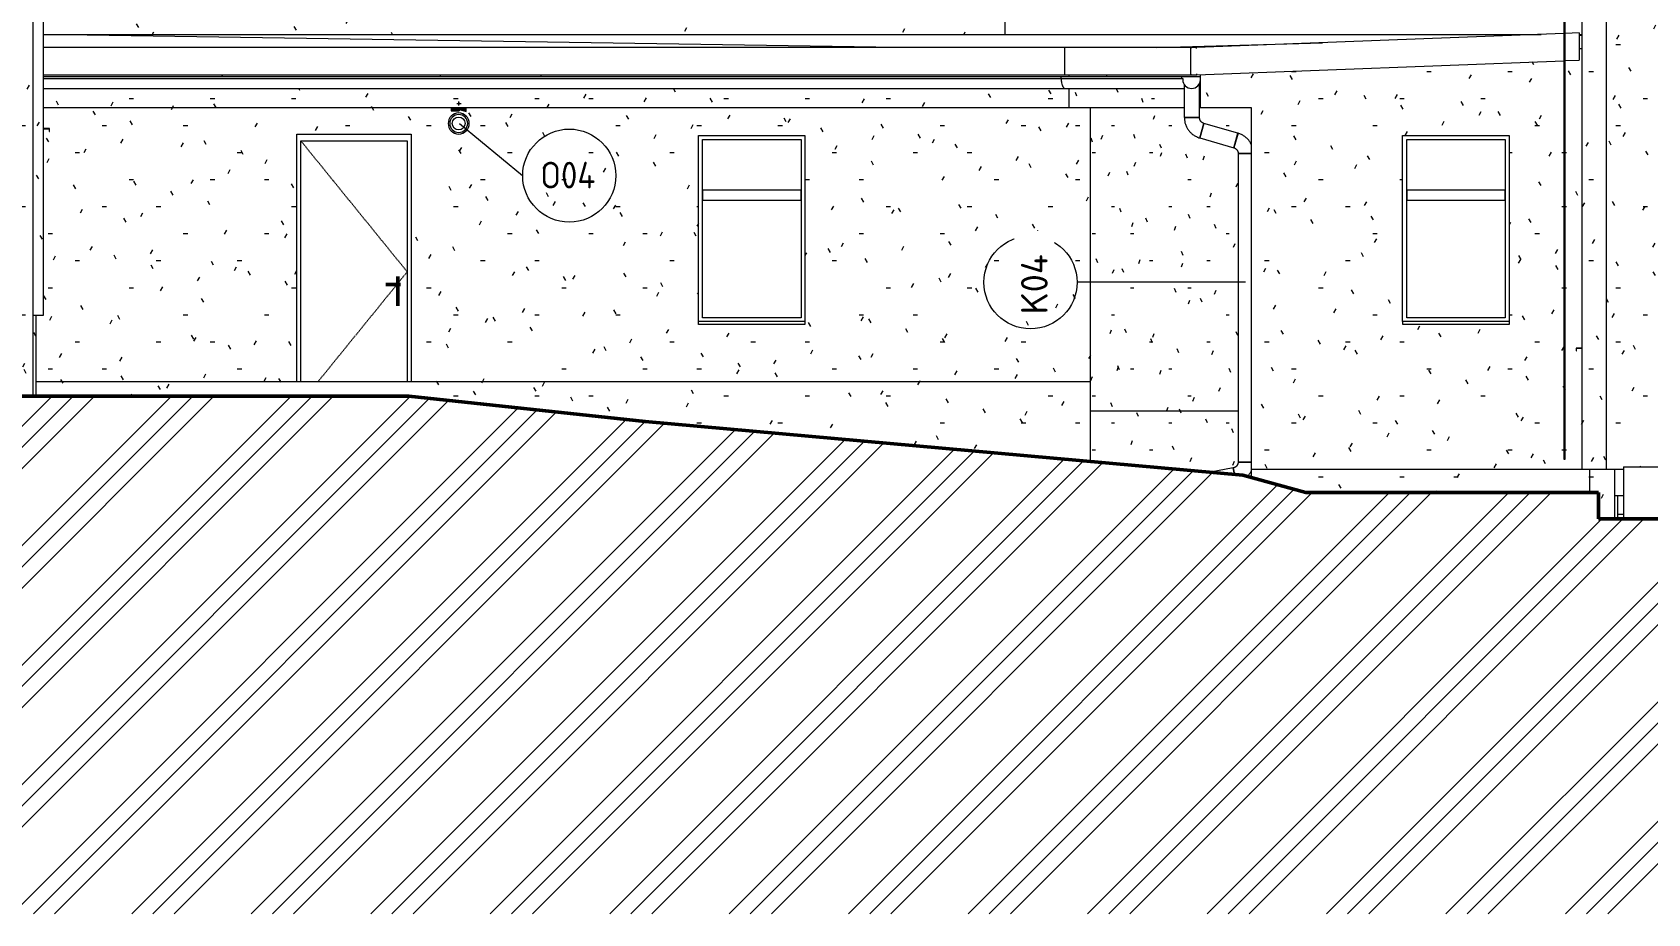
# Model space of a CAD drawing. Header units: millimetres. Extents: x -17526 to 472153, y -45352 to 20466.
# Drawn here: x 401011 to 413153, y -2470 to 4155 of the extents above; entities that cross this region are included whole.
import ezdxf

# ---------------------------------------------------------------- set-up
doc = ezdxf.new("R2010")
doc.units = ezdxf.units.MM
doc.linetypes.add('Čárka', pattern=[6.35, 3.175, -3.175])
for name, color, linetype, lineweight in [('A-DETL-GENF', 92, 'Continuous', 9), ('A-DETL-WIDE', 214, 'Continuous', 50), ('A-DOOR', 31, 'Continuous', 9), ('A-DOOR-FRAM', 31, 'Continuous', 9), ('A-FLOR', 192, 'Continuous', 9), ('A-GLAZ', 151, 'Continuous', 9), ('A-ROOF', 132, 'Continuous', 9), ('A-ROOF-OTLN', 132, 'Continuous', 9), ('A-WALL', 113, 'Continuous', 9), ('A-WALL-PATT', 111, 'Continuous', 9), ('E-POWR-CNDT', 130, 'Continuous', 9), ('E-POWR-CNTR', 130, 'Continuous', 9), ('E-POWR-DROP', 130, 'Continuous', 9), ('E-SERT', 181, 'Continuous', 9), ('E-SERT-IDEN', 181, 'Continuous', 9), ('P-PIPE', 3, 'Continuous', 9), ('P-PIPE-IDEN', 2, 'Continuous', 9), ('Q-SPCQ', 91, 'Continuous', 9)]:
    doc.layers.add(name, color=color, linetype=linetype, lineweight=lineweight)
doc.styles.add('ISOCPEUR', font='isocpeur.ttf', dxfattribs={"width": 0.9, "height": 200})
doc.styles.add('ISOCPEUR_2', font='isocpeur.ttf', dxfattribs={"height": 200})
pattern_1 = [(0, (337933.75, 0), (812.8, 203.2), [33.528, -576.072, 33.528, -576.072, -3251.2]), (0, (337933.75, 0), (812.8, 203.2), [-1219.2, 33.528, -1185.672, 33.528, -576.072, -1422.4]), (0, (337933.75, 0), (812.8, 203.2), [-3048, 33.528, -372.872, 33.528, -982.472]), (120, (338238.55, 101.6), (-582.37636, 602.30545), [33.528, -576.072, 33.528, -3827.272]), (120, (338238.55, 101.6), (-582.37636, 602.30545), [-643.128, -576.072, 33.528, -1185.672, -2032]), (120, (338238.55, 101.6), (-582.37636, 602.30545), [-2438.4, 33.528, -576.072, 33.528, -1388.872]), (120, (338238.55, 101.6), (-582.37636, 602.30545), [-3081.528, -372.872, 33.528, -982.472]), (240, (338340.15, 508), (-230.42364, -805.50545), [33.528, -576.072, 33.528, -576.072, -3251.2]), (240, (338340.15, 508), (-230.42364, -805.50545), [-1219.2, 33.528, -1185.672, 33.528, -576.072, -1422.4]), (240, (338340.15, 508), (-230.42364, -805.50545), [-3048, 33.528, -372.872, 33.528, -982.472])]
pattern_2 = [(0, (380385, 0), (574.736, 203.2), [23.708, -407.344, 23.708, -407.344, -2298.946]), (0, (380385, 0), (574.736, 203.2), [-862.105, 23.708, -838.397, 23.708, -407.344, -1005.789]), (0, (380385, 0), (574.736, 203.2), [-2155.261, 23.708, -263.66, 23.708, -694.713]), (112.208, (380600.52, 101.6), (-411.8061, 602.3028), [31.363, -538.866, -3611.448]), (112.208, (380600.52, 101.6), (-411.8061, 602.3028), [-570.229, 31.363, -538.866, -3041.219]), (112.208, (380600.52, 101.6), (-411.8061, 602.3028), [-1140.457, 31.363, -1109.095, -1900.762]), (112.208, (380600.52, 101.6), (-411.8061, 602.3028), [-2280.914, 31.363, -538.866, -1330.533]), (112.208, (380600.52, 101.6), (-411.8061, 602.3028), [-2851.143, 31.363, -348.79, -950.381]), (112.208, (380600.52, 101.6), (-411.8061, 602.3028), [-3231.295, 31.363, -919.018]), (247.792, (380672.36, 508), (-162.9386, -805.50415), [31.363, -538.866, -3611.448]), (247.792, (380672.36, 508), (-162.9386, -805.50415), [-570.229, 31.363, -538.866, -3041.219]), (247.792, (380672.36, 508), (-162.9386, -805.50415), [-1140.457, 31.363, -1109.095, -1900.762]), (247.792, (380672.36, 508), (-162.9386, -805.50415), [-2280.914, 31.363, -538.866, -1330.533]), (247.792, (380672.36, 508), (-162.9386, -805.50415), [-2851.143, 31.363, -348.79, -950.381]), (247.792, (380672.36, 508), (-162.9386, -805.50415), [-3231.295, 31.363, -919.018])]

# ---------------------------------------------------------------- blocks, each defined once
blk = doc.blocks.new('DVERE_1k_oblozka - DD03_01_800x1970_koupelna-2284058-J-Nový')
at = {"layer": 'A-DOOR', "linetype": 'Čárka'}
for p, q in [((44454, 2355), (43654, 3340)), ((43784, 1530), (44454, 2355))]:
    blk.add_line(p, q, dxfattribs=at)
at = {"layer": 'A-DOOR', "lineweight": 50}
for p, q in [((44384, 2320), (44384, 2100)), ((44294, 2260), (44404, 2260))]:
    blk.add_line(p, q, dxfattribs=at)
at = {"layer": 'A-DOOR-FRAM'}
for p, q in [((43654, 1530), (43654, 3340)), ((43654, 3340), (44454, 3340)), ((44454, 3340), (44454, 1530))]:
    blk.add_line(p, q, dxfattribs=at)
blk = doc.blocks.new('OKNO_1k_nadsvetlik - OKNO_1k_nadsvetlik_900 x 1500-2284060-J-Nový')
at = {"layer": 'A-GLAZ'}
for p, q in [((46674, 2010), (46674, 3350)), ((46674, 3350), (47414, 3350)), ((47414, 3350), (47414, 2010)), ((46674, 2970), (47414, 2970)), ((46674, 2970), (46674, 2890)), ((47414, 2890), (47414, 2970)), ((47414, 2890), (46674, 2890)), ((47414, 2010), (46674, 2010))]:
    blk.add_line(p, q, dxfattribs=at)
blk = doc.blocks.new('parapet_ext - parapet_ext-1802020-J-Nový')
at = {"layer": 'Q-SPCQ'}
for p, q in [((46644, 1960), (46644, 1982)), ((47444, 1982), (46644, 1982)), ((47444, 1960), (46644, 1960)), ((47444, 1982), (47444, 1960))]:
    blk.add_line(p, q, dxfattribs=at)
blk = doc.blocks.new('parapet_ext - parapet_ext-V191-J-Nový')
at = {"layer": 'Q-SPCQ'}
for p, q in [((53283, 1782), (53241, 1782)), ((53241, 1782), (53241, 1760)), ((53241, 1760), (53243, 1760)), ((53243, 1780), (53283, 1780)), ((53243, 1760), (53243, 1780))]:
    blk.add_line(p, q, dxfattribs=at)
blk = doc.blocks.new('parapet_ext - parapet_ext-V194-J-Nový')
at = {"layer": 'Q-SPCQ'}
for p, q in [((41764, 3432), (41722, 3432)), ((41722, 3430), (41762, 3430)), ((41762, 3430), (41762, 3410)), ((41762, 3410), (41764, 3410)), ((41764, 3410), (41764, 3432))]:
    blk.add_line(p, q, dxfattribs=at)
blk = doc.blocks.new('DVERE_1k_oblozka - DD03_01_900x1970_koupelna-1549512-J-Nový')
at = {"layer": 'A-DOOR-FRAM'}
blk.add_line((53596, 530), (53551, 530), dxfattribs=at)
blk = doc.blocks.new('DSP_Kamera_nastěnná - Refer to Catalog-V209-J-Nový')
at = {"layer": 'E-SERT'}
blk.add_hatch(color=11, dxfattribs=at).paths.add_polyline_path([(44898, 3561), (44898, 3590), (44785, 3590), (44785, 3566), (44845, 3566), (44845, 3576), (44886, 3565)])
at = {"layer": 'E-SERT', "color": 11}
for p, q in [((44785, 3590), (44785, 3566)), ((44785, 3566), (44845, 3566)), ((44845, 3566), (44785, 3566)), ((44810, 3581), (44810, 3590)), ((44845, 3590), (44845, 3566)), ((44845, 3566), (44845, 3576)), ((44845, 3576), (44898, 3561)), ((44845, 3576), (44898, 3561)), ((44898, 3586), (44898, 3590)), ((44898, 3561), (44898, 3586)), ((44898, 3561), (44898, 3586))]:
    blk.add_line(p, q, dxfattribs=at)
blk.add_circle((44841, 3470), 48.3, dxfattribs=at)
for radius, start, end in [(79.4, 90, 270), (67.5, 90, 270), (79.4, 270, 90), (67.5, 270, 90)]:
    blk.add_arc((44841, 3470), radius, start, end, dxfattribs=at)
blk = doc.blocks.new('Koleno_ ocel_ DIN 2605 - Standardní-1549763-J-Nový')
at = {"layer": 'P-PIPE', "color": 11}
for p, q in [((50699, 3397), (50667, 3288)), ((50700, 3244), (50799, 3244))]:
    blk.add_line(p, q, dxfattribs=at)
at = {"layer": 'P-PIPE', "color": 11, "flags": 128}
for points in [[(50667, 3288), (50669, 3287), (50671, 3286), (50672, 3286), (50674, 3285), (50675, 3284), (50677, 3283), (50679, 3282), (50680, 3282), (50682, 3280), (50683, 3279), (50684, 3278), (50686, 3277), (50687, 3276), (50688, 3274), (50689, 3273), (50690, 3272), (50692, 3270), (50693, 3269), (50693, 3267), (50694, 3266), (50695, 3264), (50696, 3262), (50697, 3261), (50697, 3259), (50698, 3257), (50698, 3256), (50699, 3254), (50699, 3252), (50699, 3250), (50699, 3249), (50700, 3247), (50700, 3245), (50700, 3244)], [(50799, 3312), (50796, 3318), (50793, 3324), (50790, 3329), (50786, 3334), (50782, 3340), (50779, 3345), (50774, 3349), (50770, 3354), (50766, 3359), (50761, 3363), (50756, 3367), (50751, 3371), (50746, 3375), (50741, 3378), (50735, 3382), (50730, 3385), (50724, 3388), (50718, 3390), (50712, 3393), (50706, 3395), (50700, 3397), (50699, 3397)]]:
    blk.add_lwpolyline(points, dxfattribs=at)
blk = doc.blocks.new('Koleno_ ocel_ DIN 2605 - Standardní-V237-J-Nový')
at = {"layer": 'P-PIPE', "color": 11}
for p, q in [((50410, 3514), (50296, 3514)), ((50411, 3361), (50443, 3471))]:
    blk.add_line(p, q, dxfattribs=at)
at = {"layer": 'P-PIPE', "color": 11, "flags": 128}
for points in [[(50296, 3514), (50296, 3508), (50296, 3501), (50297, 3495), (50298, 3489), (50299, 3482), (50300, 3476), (50302, 3470), (50304, 3464), (50306, 3458), (50308, 3452), (50311, 3446), (50314, 3441), (50317, 3435), (50320, 3429), (50324, 3424), (50327, 3419), (50331, 3414), (50335, 3409), (50340, 3404), (50344, 3400), (50349, 3396), (50353, 3391), (50358, 3387), (50364, 3384), (50369, 3380), (50374, 3377), (50380, 3374), (50386, 3371), (50391, 3368), (50397, 3366), (50403, 3363), (50409, 3362), (50411, 3361)], [(50443, 3471), (50441, 3471), (50439, 3472), (50437, 3473), (50436, 3473), (50434, 3474), (50433, 3475), (50431, 3476), (50430, 3477), (50428, 3478), (50427, 3479), (50425, 3480), (50424, 3481), (50423, 3483), (50422, 3484), (50420, 3485), (50419, 3487), (50418, 3488), (50417, 3490), (50416, 3491), (50415, 3493), (50415, 3494), (50414, 3496), (50413, 3498), (50412, 3499), (50412, 3501), (50411, 3503), (50411, 3505), (50411, 3506), (50410, 3508), (50410, 3510), (50410, 3512), (50410, 3513), (50410, 3514)]]:
    blk.add_lwpolyline(points, dxfattribs=at)
blk = doc.blocks.new('Koleno_ slitinová ocel - Standardní-1479841-J-Nový')
at = {"layer": 'P-PIPE', "color": 11}
for p, q in [((50663, 881), (50673, 831)), ((50799, 925), (50700, 925))]:
    blk.add_line(p, q, dxfattribs=at)
at = {"layer": 'P-PIPE', "color": 11, "flags": 128}
for points in [[(50700, 925), (50700, 923), (50700, 921), (50699, 920), (50699, 918), (50699, 916), (50698, 914), (50698, 913), (50697, 911), (50697, 909), (50696, 907), (50695, 906), (50695, 904), (50694, 903), (50693, 901), (50692, 900), (50691, 898), (50690, 897), (50689, 895), (50687, 894), (50686, 893), (50685, 892), (50683, 890), (50682, 889), (50681, 888), (50679, 887), (50678, 886), (50676, 885), (50674, 885), (50673, 884), (50671, 883), (50669, 883), (50668, 882), (50666, 882), (50664, 881), (50663, 881)], [(50771, 816), (50772, 818), (50777, 823), (50781, 828), (50784, 833), (50788, 838), (50791, 843), (50795, 849), (50797, 854), (50799, 857)]]:
    blk.add_lwpolyline(points, dxfattribs=at)
blk = doc.blocks.new('Koncovka okap - Koncovka okap-1679063-J-Nový')
at = {"layer": 'P-PIPE', "color": 11}
for p, q in [((50351, 3820), (50274, 3820)), ((50274, 3820), (50274, 3808)), ((50274, 3808), (50284, 3808)), ((50284, 3808), (50284, 3800)), ((50417, 3820), (50351, 3820))]:
    blk.add_line(p, q, dxfattribs=at)
blk.add_arc((50350, 3800), 66.6, 180, 360, dxfattribs=at)
blk = doc.blocks.new('Popiska zabezpečovací zařízení - Popiska okna_Bublina-1427579-J-Nový')
at = {"layer": 'E-SERT-IDEN'}
blk.add_circle((9115, 6890), 350, dxfattribs=at)
blk = doc.blocks.new('Popisek_trubky_d_x_s - Popisek_trubky_d_x_s-1473669-J-Nový')
at = {"layer": 'P-PIPE-IDEN'}
blk.add_circle((49139, 2276), 350, dxfattribs=at)

msp = doc.modelspace()

# ---------------------------------------------------------------- hatches: boundary and pattern name
at = {"layer": 'A-DETL-GENF'}
h = msp.add_hatch(dxfattribs=at)
h.set_pattern_fill('FP_144', style=0, pattern_type=2)
h.set_pattern_definition([(45, (337933.75, 0), (-449.0128, 449.0128), []), (45, (338092.5, 0), (0, 898.0256), []), (45, (337775, 0), (0, 898.0256), [])])
h.paths.add_polyline_path([(459233, -2470), (459233, 330), (442939, 331), (437663, 533), (425671, 497), (412783, 497), (412783, 697), (410583, 697), (410110, 826), (405618, 1230), (403840, 1421), (400840, 1421), (400482, 1779), (386582, 1779), (381885, 1943), (376881, 2030), (361515, 2030), (360736, 2114), (357996, 2114), (357996, 2274), (355323, 1927), (355323, -2470), (458688, -2470)])
at = {"layer": 'A-WALL-PATT'}
h = msp.add_hatch(dxfattribs=at)
h.set_pattern_fill('FP_135', color=11, style=0, pattern_type=2)
h.set_pattern_definition(pattern_1)
h.paths.add_polyline_path([(401018, 2030), (401096, 2030), (401096, 9366), (388508, 9366), (388508, 8900), (400932, 8899), (400934, 8897), (400935, 8894), (400934, 8699), (400932, 8696), (400928, 8696), (400893, 8696), (400893, 2030), (401008, 2030), (401009, 8147), (401018, 8147), (401018, 2219)])
h.paths.add_polyline_path([(394749, 2040), (394776, 2040), (394776, 4810), (394003, 4810), (394003, 3160), (391703, 3160), (391703, 4810), (391003, 4810), (391003, 3160), (388703, 3160), (388703, 4810), (388508, 4810), (388508, 2203), (394084, 2040), (394379, 2040)])
h.paths.add_polyline_path([(400928, 3611), (400922, 3612), (400920, 3614), (400917, 3620), (400920, 3626), (400924, 3629), (400928, 3628), (400931, 3628), (400935, 3622), (400934, 3616)])
h.paths.add_polyline_path([(400928, 5271), (400922, 5272), (400920, 5274), (400917, 5280), (400920, 5286), (400924, 5289), (400928, 5288), (400931, 5288), (400935, 5282), (400934, 5276)])
h.paths.add_polyline_path([(394677, 5481), (394776, 5481), (394776, 5577), (394431, 5577), (394431, 5481), (394598, 5481)])
h.paths.add_polyline_path([(389130, 5481), (390449, 5481), (390449, 5577), (388508, 5577), (388508, 5481), (388951, 5481)])
h.paths.add_polyline_path([(392450, 5481), (394411, 5481), (394411, 5577), (392450, 5577), (392450, 5508)])
h.paths.add_polyline_path([(392411, 5481), (392430, 5481), (392430, 5577), (390469, 5577), (390469, 5481), (392192, 5481)])
h.paths.add_polyline_path([(393382, 5585), (393478, 5585), (393478, 6350), (393382, 6350), (393382, 5807)])
h.paths.add_polyline_path([(394604, 5585), (394625, 5585), (394625, 6427), (394529, 6427), (394529, 5585), (394598, 5585)])
h.paths.add_polyline_path([(392965, 5585), (393061, 5585), (393061, 6350), (392965, 6350), (392965, 5807)])
h.paths.add_polyline_path([(392861, 5585), (392957, 5585), (392957, 6350), (392861, 6350), (392861, 5807)])
h.paths.add_polyline_path([(392757, 5585), (392853, 5585), (392853, 6350), (392757, 6350), (392757, 5807)])
h.paths.add_polyline_path([(392652, 5585), (392749, 5585), (392749, 6350), (392652, 6350), (392652, 5807)])
h.paths.add_polyline_path([(392630, 5585), (392644, 5585), (392644, 6350), (392548, 6350), (392548, 5585)])
h.paths.add_polyline_path([(388787, 5585), (388787, 6350), (388753, 6350), (388753, 6427), (388691, 6427), (388691, 5585), (388692, 5585)])
h.paths.add_polyline_path([(388891, 5585), (388891, 6350), (388795, 6350), (388795, 5585)])
h.paths.add_polyline_path([(394729, 5585), (394729, 6427), (394633, 6427), (394633, 5585)])
h.paths.add_polyline_path([(388995, 5585), (388995, 6350), (388899, 6350), (388899, 5585)])
h.paths.add_polyline_path([(392430, 5585), (392430, 6350), (392340, 6350), (392340, 5585), (392411, 5585)])
h.paths.add_polyline_path([(389100, 5585), (389100, 6350), (389003, 6350), (389003, 5585)])
h.paths.add_polyline_path([(392540, 5585), (392540, 6350), (392450, 6350), (392450, 5585)])
h.paths.add_polyline_path([(392227, 5585), (392227, 6350), (392131, 6350), (392131, 5585), (392192, 5585)])
h.paths.add_polyline_path([(392332, 5585), (392332, 6350), (392235, 6350), (392235, 5585)])
h.paths.add_polyline_path([(391297, 5585), (391393, 5585), (391393, 6427), (391297, 6427), (391297, 6106)])
h.paths.add_polyline_path([(391193, 5585), (391289, 5585), (391289, 6427), (391193, 6427), (391193, 6106)])
h.paths.add_polyline_path([(391088, 5585), (391185, 5585), (391185, 6427), (391088, 6427), (391088, 6106)])
h.paths.add_polyline_path([(389113, 5585), (389204, 5585), (389204, 6350), (389108, 6350), (389108, 5585)])
h.paths.add_polyline_path([(388586, 5585), (388683, 5585), (388683, 6427), (388586, 6427), (388586, 5670)])
h.paths.add_polyline_path([(388578, 5585), (388578, 6427), (388508, 6427), (388508, 5585), (388566, 5585)])
h.paths.add_polyline_path([(394776, 5585), (394776, 6427), (394737, 6427), (394737, 5585)])
h.paths.add_polyline_path([(390984, 5585), (391080, 5585), (391080, 6427), (391053, 6427), (391053, 6350), (390984, 6350), (390984, 6106)])
h.paths.add_polyline_path([(390359, 5585), (390449, 5585), (390449, 6350), (390359, 6350), (390359, 5927)])
h.paths.add_polyline_path([(390254, 5585), (390351, 5585), (390351, 6350), (390254, 6350), (390254, 5894)])
h.paths.add_polyline_path([(390150, 5585), (390246, 5585), (390246, 6350), (390150, 6350), (390150, 5861)])
h.paths.add_polyline_path([(390880, 5585), (390976, 5585), (390976, 6350), (390880, 6350), (390880, 6093)])
h.paths.add_polyline_path([(390046, 5585), (390142, 5585), (390142, 6350), (390046, 6350), (390046, 5828)])
h.paths.add_polyline_path([(389942, 5585), (390038, 5585), (390038, 6350), (389942, 6350), (389942, 5795)])
h.paths.add_polyline_path([(390776, 5585), (390872, 5585), (390872, 6350), (390776, 6350), (390776, 6060)])
h.paths.add_polyline_path([(389837, 5585), (389934, 5585), (389934, 6350), (389837, 6350), (389837, 5762)])
h.paths.add_polyline_path([(389733, 5585), (389829, 5585), (389829, 6350), (389733, 6350), (389733, 5729)])
h.paths.add_polyline_path([(389629, 5585), (389725, 5585), (389725, 6350), (389629, 6350), (389629, 5696)])
h.paths.add_polyline_path([(389567, 5585), (389621, 5585), (389621, 6350), (389525, 6350), (389525, 5585)])
h.paths.add_polyline_path([(390671, 5585), (390768, 5585), (390768, 6350), (390671, 6350), (390671, 6027)])
h.paths.add_polyline_path([(390567, 5585), (390663, 5585), (390663, 6350), (390567, 6350), (390567, 5994)])
h.paths.add_polyline_path([(390469, 5585), (390559, 5585), (390559, 6350), (390469, 6350), (390469, 5962)])
h.paths.add_polyline_path([(393486, 5585), (393583, 5585), (393583, 6350), (393486, 6350), (393486, 5779)])
h.paths.add_polyline_path([(393278, 5585), (393374, 5585), (393374, 6350), (393278, 6350), (393278, 5807)])
h.paths.add_polyline_path([(393174, 5585), (393270, 5585), (393270, 6350), (393174, 6350), (393174, 5807)])
h.paths.add_polyline_path([(389280, 5585), (389308, 5585), (389308, 6350), (389212, 6350), (389212, 5585)])
h.paths.add_polyline_path([(393069, 5585), (393166, 5585), (393166, 6350), (393069, 6350), (393069, 5807)])
h.paths.add_polyline_path([(393903, 5585), (394000, 5585), (394000, 6350), (393903, 6350), (393903, 5637)])
h.paths.add_polyline_path([(394411, 5585), (394411, 6427), (394320, 6427), (394320, 5585), (394379, 5585)])
h.paths.add_polyline_path([(393799, 5585), (393895, 5585), (393895, 6350), (393799, 6350), (393799, 5673)])
h.paths.add_polyline_path([(393695, 5585), (393791, 5585), (393791, 6350), (393695, 6350), (393695, 5708)])
h.paths.add_polyline_path([(393591, 5585), (393687, 5585), (393687, 6350), (393591, 6350), (393591, 5744)])
h.paths.add_polyline_path([(394521, 5585), (394521, 6427), (394431, 6427), (394431, 5585)])
h.paths.add_polyline_path([(391714, 5585), (391810, 5585), (391810, 6350), (391753, 6350), (391753, 6427), (391714, 6427), (391714, 6106)])
h.paths.add_polyline_path([(391610, 5585), (391706, 5585), (391706, 6427), (391610, 6427), (391610, 6106)])
h.paths.add_polyline_path([(394104, 5585), (394104, 6427), (394053, 6427), (394053, 6350), (394008, 6350), (394008, 5585), (394057, 5585)])
h.paths.add_polyline_path([(389412, 5585), (389412, 6350), (389316, 6350), (389316, 5585)])
h.paths.add_polyline_path([(389517, 5585), (389517, 6350), (389420, 6350), (389420, 5585)])
h.paths.add_polyline_path([(391506, 5585), (391602, 5585), (391602, 6427), (391506, 6427), (391506, 6106)])
h.paths.add_polyline_path([(394216, 5585), (394312, 5585), (394312, 6427), (394216, 6427), (394216, 5807)])
h.paths.add_polyline_path([(394112, 5585), (394208, 5585), (394208, 6427), (394112, 6427), (394112, 5807)])
h.paths.add_polyline_path([(391915, 5585), (391915, 6350), (391818, 6350), (391818, 5585)])
h.paths.add_polyline_path([(392019, 5585), (392019, 6350), (391923, 6350), (391923, 5585)])
h.paths.add_polyline_path([(392123, 5585), (392123, 6350), (392027, 6350), (392027, 5585)])
h.paths.add_polyline_path([(391498, 5585), (391498, 6427), (391401, 6427), (391401, 5585)])
h.paths.add_polyline_path([(392532, 6212), (392528, 6214), (392527, 6217), (392528, 6221), (392532, 6222), (392535, 6221), (392536, 6217), (392535, 6214), (392533, 6212)])
h.paths.add_polyline_path([(394776, 6435), (394776, 6520), (394431, 6520), (394431, 6435), (394598, 6435)])
h.paths.add_polyline_path([(391079, 6435), (391753, 6435), (391753, 6520), (391053, 6520), (391053, 6435)])
h.paths.add_polyline_path([(388692, 6435), (388753, 6435), (388753, 6520), (388508, 6520), (388508, 6435)])
h.paths.add_polyline_path([(394411, 6435), (394411, 6520), (394053, 6520), (394053, 6435), (394379, 6435)])
h.paths.add_polyline_path([(394776, 6532), (394776, 8130), (388508, 8130), (388508, 6532), (388753, 6532), (388753, 8120), (391053, 8120), (391053, 6532), (391753, 6532), (391753, 8120), (394053, 8120), (394053, 6532), (394411, 6532), (394411, 6535), (394431, 6535), (394431, 6532), (394598, 6532)])
h.paths.add_polyline_path([(396020, 9006), (395980, 9006), (395980, 9106), (396060, 9106), (396060, 9006)])
h.paths.add_polyline_path([(399060, 9006), (398980, 9006), (398980, 9106), (399060, 9106), (399060, 9028)])
h.paths.add_polyline_path([(393020, 9006), (392980, 9006), (392980, 9106), (393060, 9106), (393060, 9006)])
h.paths.add_polyline_path([(390060, 9006), (389980, 9006), (389980, 9106), (390060, 9106), (390060, 9034)])
h = msp.add_hatch(dxfattribs=at)
h.set_pattern_fill('FP_135', color=11, style=0, pattern_type=2)
h.set_pattern_definition(pattern_1)
h.paths.add_polyline_path([(412753, 870), (412841, 870), (412841, 7376), (412802, 7376), (412800, 7379), (412799, 7382), (412800, 7577), (412802, 7579), (412805, 7580), (412906, 7580), (412906, 8210), (412658, 8210), (412658, 870)])
h = msp.add_hatch(dxfattribs=at)
h.set_pattern_fill('FP_135', color=11, style=0, pattern_type=2)
h.set_pattern_definition(pattern_1)
h.paths.add_polyline_path([(412971, 870), (412972, 890), (413401, 890), (413401, 6900), (413336, 6900), (413336, 7376), (412841, 7376), (412841, 870)])
h = msp.add_hatch(dxfattribs=at)
h.set_pattern_fill('FP_135', color=11, style=0, pattern_type=2)
h.set_pattern_definition(pattern_1)
h.paths.add_polyline_path([(403129, 4140), (408112, 4140), (408112, 6026), (401096, 6026), (401096, 4140), (402691, 4140)])
h.paths.add_polyline_path([(407067, 4386), (402367, 4386), (402367, 4806), (407067, 4806), (407067, 4406)])
h.paths.add_polyline_path([(403106, 5690), (403072, 5690), (403072, 5790), (403152, 5790), (403152, 5690), (403112, 5690)])
h.paths.add_polyline_path([(406072, 5690), (406072, 5790), (406152, 5790), (406152, 5690), (406101, 5690)])
h = msp.add_hatch(dxfattribs=at)
h.set_pattern_fill('FP_135', color=11, style=0, pattern_type=2)
h.set_pattern_definition(pattern_1)
h.paths.add_polyline_path([(408112, 4140), (408320, 4140), (408320, 6026), (408112, 6026), (408112, 4142)])
h = msp.add_hatch(dxfattribs=at)
h.set_pattern_fill('FP_135', color=11, style=0, pattern_type=2)
h.set_pattern_definition(pattern_1)
h.paths.add_polyline_path([(410173, 870), (412658, 870), (412658, 1780), (412618, 1780), (412618, 1760), (412616, 1760), (412616, 1782), (412658, 1782), (412658, 4032), (412639, 4031), (412639, 3947), (412533, 3943), (412532, 947), (412523, 947), (412523, 3942), (410316, 3857), (410316, 3590), (410173, 3590), (410173, 874)])
h.paths.add_polyline_path([(411878, 1960), (411311, 1960), (411311, 3380), (412111, 3380), (412111, 1960), (412097, 1960)])
h = msp.add_hatch(dxfattribs=at)
h.set_pattern_fill('FP_135', color=11, style=0, pattern_type=2)
h.set_pattern_definition(pattern_1)
h.paths.add_polyline_path([(401096, 3590), (408803, 3590), (408803, 3733), (401096, 3733), (401096, 3714)])
h.paths.add_polyline_path([(404221, 3611), (404214, 3612), (404212, 3614), (404209, 3620), (404212, 3626), (404216, 3629), (404221, 3628), (404223, 3628), (404227, 3622), (404226, 3616), (404222, 3613)])
h.paths.add_polyline_path([(405972, 3820), (408803, 3820), (408803, 3836), (401096, 3836), (401096, 3820), (405754, 3820)])
h = msp.add_hatch(dxfattribs=at)
h.set_pattern_fill('FP_143', color=11, style=0, pattern_type=2)
h.set_pattern_definition([(0, (382538.44, 0), (554.328, 203.2), [22.866, -392.88, 22.866, -392.88, -2217.313]), (0, (382538.44, 0), (554.328, 203.2), [-831.492, 22.866, -808.626, 22.866, -392.88, -970.074]), (0, (382538.44, 0), (554.328, 203.2), [-2078.731, 22.866, -254.298, 22.866, -670.044]), (111.492, (382746.31, 101.6), (-397.1781, 602.3065), [31.206, -536.174, -3593.408]), (111.492, (382746.31, 101.6), (-397.1781, 602.3065), [-567.38, 31.206, -536.174, -3026.028]), (111.492, (382746.31, 101.6), (-397.1781, 602.3065), [-1134.76, 31.206, -1103.555, -1891.267]), (111.492, (382746.31, 101.6), (-397.1781, 602.3065), [-2269.521, 31.206, -536.174, -1323.887]), (111.492, (382746.31, 101.6), (-397.1781, 602.3065), [-2836.901, 31.206, -347.048, -945.634]), (111.492, (382746.31, 101.6), (-397.1781, 602.3065), [-3215.155, 31.206, -914.428]), (248.508, (382815.6, 508), (-157.1468, -805.50575), [31.206, -536.174, -3593.408]), (248.508, (382815.6, 508), (-157.1468, -805.50575), [-567.38, 31.206, -536.174, -3026.028]), (248.508, (382815.6, 508), (-157.1468, -805.50575), [-1134.76, 31.206, -1103.555, -1891.267]), (248.508, (382815.6, 508), (-157.1468, -805.50575), [-2269.521, 31.206, -536.174, -1323.887]), (248.508, (382815.6, 508), (-157.1468, -805.50575), [-2836.901, 31.206, -347.048, -945.634]), (248.508, (382815.6, 508), (-157.1468, -805.50575), [-3215.155, 31.206, -914.428])])
h.paths.add_polyline_path([(408803, 3590), (409670, 3590), (409670, 3733), (408803, 3733), (408803, 3714)])
h.paths.add_polyline_path([(409791, 3590), (409790, 3792), (409788, 3780), (409781, 3766), (409779, 3762), (409785, 3762), (409785, 3590)])
h.paths.add_polyline_path([(408816, 3820), (409791, 3820), (409791, 3837), (409739, 3836), (408803, 3836), (408803, 3820)])
h = msp.add_hatch(dxfattribs=at)
h.set_pattern_fill('FP_135', color=11, style=0, pattern_type=2)
h.set_pattern_definition(pattern_1)
h.paths.add_polyline_path([(409910, 3590), (409921, 3590), (409921, 3842), (409791, 3836), (409791, 3590)])
h = msp.add_hatch(dxfattribs=at)
h.set_pattern_fill('FP_135', color=11, style=0, pattern_type=2)
h.set_pattern_definition(pattern_1)
h.paths.add_polyline_path([(410173, 3590), (410316, 3590), (410316, 3857), (409921, 3841), (409921, 3590), (410128, 3590)])
h = msp.add_hatch(dxfattribs=at)
h.set_pattern_fill('FP_135', color=11, style=0, pattern_type=2)
h.set_pattern_definition(pattern_1)
h.paths.add_polyline_path([(401096, 1530), (402998, 1530), (402998, 3390), (403858, 3390), (403858, 1530), (408965, 1530), (408965, 3590), (404273, 3590), (404273, 3561), (404219, 3576), (404219, 3566), (404159, 3566), (404159, 3590), (401096, 3590), (401096, 3432), (401138, 3432), (401138, 3410), (401136, 3410), (401136, 3430), (401096, 3430), (401096, 2030), (401038, 2030), (401038, 1530)])
h.paths.add_polyline_path([(406018, 1960), (406018, 3380), (406818, 3380), (406818, 1960), (406191, 1960)])
h.paths.add_polyline_path([(404216, 3391), (404195, 3393), (404176, 3401), (404159, 3415), (404147, 3430), (404139, 3449), (404137, 3470), (404139, 3491), (404148, 3511), (404160, 3526), (404176, 3539), (404195, 3547), (404216, 3549), (404237, 3547), (404257, 3537), (404274, 3523), (404285, 3510), (404293, 3491), (404295, 3470), (404293, 3449), (404284, 3429), (404272, 3414), (404256, 3401), (404237, 3393)])
h = msp.add_hatch(dxfattribs=at)
h.set_pattern_fill('FP_136', color=11, style=0, pattern_type=2)
h.set_pattern_definition(pattern_2)
h.paths.add_polyline_path([(408965, 1310), (410074, 1310), (410073, 3249), (410070, 3263), (410057, 3279), (410042, 3288), (409781, 3363), (409745, 3380), (409716, 3403), (409691, 3436), (409676, 3473), (409670, 3514), (409670, 3590), (408965, 3590), (408965, 1421)])
h.paths.add_polyline_path([(410173, 3309), (410173, 3590), (409785, 3590), (409786, 3509), (409790, 3494), (409801, 3479), (409817, 3471), (410078, 3396), (410114, 3379), (410143, 3356), (410168, 3323), (410173, 3311)])
h = msp.add_hatch(dxfattribs=at)
h.set_pattern_fill('FP_135', color=11, style=0, pattern_type=2)
h.set_pattern_definition(pattern_1)
h.paths.add_polyline_path([(400840, 1421), (401008, 1421), (401008, 2030), (400828, 2030), (400828, 1433)])
h.paths.add_polyline_path([(401018, 1421), (401038, 1421), (401038, 2030), (401018, 2030), (401018, 1920)])
h = msp.add_hatch(dxfattribs=at)
h.set_pattern_fill('FP_135', color=11, style=0, pattern_type=2)
h.set_pattern_definition(pattern_1)
h.paths.add_polyline_path([(408965, 929), (408965, 1530), (401038, 1530), (401038, 1421), (403840, 1421), (405618, 1230), (408816, 942)])
h = msp.add_hatch(dxfattribs=at)
h.set_pattern_fill('FP_136', color=11, style=0, pattern_type=2)
h.set_pattern_definition(pattern_2)
h.paths.add_polyline_path([(410173, 808), (410173, 861), (410164, 840), (410145, 816), (410154, 814)])
h.paths.add_polyline_path([(409866, 848), (410039, 882), (410057, 890), (410070, 906), (410074, 925), (410074, 1310), (408965, 1310), (408965, 929), (409866, 848)])
h = msp.add_hatch(dxfattribs=at)
h.set_pattern_fill('FP_135', color=11, style=0, pattern_type=2)
h.set_pattern_definition(pattern_1)
h.paths.add_polyline_path([(410583, 697), (412716, 697), (412716, 870), (410173, 870), (410173, 808), (410482, 725)])
h = msp.add_hatch(dxfattribs=at)
h.set_pattern_fill('FP_135', color=11, style=0, pattern_type=2)
h.set_pattern_definition(pattern_1)
h.paths.add_polyline_path([(412906, 497), (412906, 870), (412716, 870), (412716, 697), (412783, 697), (412783, 497)])
at = {"layer": 'E-POWR-DROP'}
msp.add_hatch(color=256, dxfattribs=at).paths.add_polyline_path([(404221, 3611), (404226, 3616), (404227, 3618), (404227, 3622), (404222, 3628), (404216, 3629), (404212, 3626), (404209, 3620), (404212, 3614), (404214, 3612), (404218, 3612)])

# ---------------------------------------------------------------- linework, layer by layer
at = {"layer": 'A-DETL-WIDE'}
for p, q in [((403840, 1421), (400840, 1421)), ((405618, 1230), (403840, 1421)), ((410110, 826), (405618, 1230)), ((410583, 697), (410110, 826)), ((412783, 697), (410583, 697)), ((412783, 497), (412783, 697)), ((425671, 497), (412783, 497))]:
    msp.add_line(p, q, dxfattribs=at)
at = {"layer": 'A-FLOR'}
for q in [(425671, 890), (412971, 497)]:
    msp.add_line((412971, 890), q, dxfattribs=at)
at = {"layer": 'A-FLOR', "color": 11}
msp.add_line((412971, 670), (412906, 670), dxfattribs=at)
at = {"layer": 'A-ROOF', "lineweight": 18}
for p, q in [((407518, 4040), (401096, 4140)), ((412639, 4133), (412658, 4134)), ((409464, 4040), (410709, 4077))]:
    msp.add_line(p, q, dxfattribs=at)
at = {"layer": 'A-ROOF'}
for p, q in [((401096, 4140), (412352, 4140)), ((412658, 4132), (412639, 4131))]:
    msp.add_line(p, q, dxfattribs=at)
at = {"layer": 'A-ROOF', "color": 11}
msp.add_line((412639, 4140), (412658, 4140), dxfattribs=at)
at = {"layer": 'A-ROOF-OTLN', "color": 11}
for p, q in [((412523, 4147), (409761, 4040)), ((412639, 4151), (412533, 4147)), ((412639, 4145), (412639, 3953)), ((409761, 4040), (401096, 4040)), ((408772, 3842), (408772, 4034)), ((409719, 3842), (409719, 4034)), ((409765, 3836), (412523, 3942)), ((412533, 3943), (412639, 3947)), ((401096, 3836), (409765, 3836)), ((409648, 3820), (401096, 3820)), ((401096, 3808), (409648, 3808)), ((408741, 3820), (408741, 3808)), ((408745, 3808), (408745, 3800)), ((401096, 3733), (409670, 3733))]:
    msp.add_line(p, q, dxfattribs=at)
at = {"layer": 'A-ROOF-OTLN', "color": 11, "flags": 128}
for points in [[(412639, 4151), (412639, 4151), (412639, 4150), (412639, 4149), (412639, 4148), (412639, 4147), (412639, 4145)], [(412639, 3953), (412639, 3951), (412639, 3950), (412639, 3948), (412639, 3948), (412639, 3947), (412639, 3947)]]:
    msp.add_lwpolyline(points, dxfattribs=at)
at = {"layer": 'A-ROOF-OTLN', "color": 11}
for points, knots in [([(408772, 4034), (408772, 4034), (408772, 4035), (408772, 4037), (408773, 4038), (408773, 4039), (408773, 4039), (408774, 4039), (408774, 4040), (408774, 4040), (408774, 4040), (408775, 4040)], [0, 0, 0, 0, 0.125, 0.25, 0.375, 0.4375, 0.5, 0.5625, 0.625, 0.6875, 0.75, 0.75, 0.75, 0.75]), ([(409719, 4034), (409719, 4034), (409719, 4035), (409720, 4036), (409720, 4037), (409720, 4037), (409721, 4038), (409721, 4038), (409722, 4039), (409722, 4039), (409723, 4039), (409723, 4039), (409723, 4040), (409724, 4040), (409724, 4040), (409725, 4040), (409725, 4040), (409725, 4040), (409725, 4040)], [0, 0, 0, 0, 0.125, 0.1875, 0.25, 0.3125, 0.34375, 0.375, 0.4375, 0.5, 0.53125, 0.5625, 0.59375, 0.625, 0.65625, 0.6875, 0.71875, 0.75, 0.75, 0.75, 0.75]), ([(409761, 4034), (409761, 4034), (409761, 4035), (409761, 4037), (409761, 4038), (409761, 4039), (409761, 4040), (409761, 4040)], [0, 0, 0, 0, 0.125, 0.25, 0.375, 0.5, 0.75, 0.75, 0.75, 0.75]), ([(408745, 3800), (408745, 3794), (408746, 3783), (408749, 3766), (408753, 3755), (408757, 3747), (408760, 3742), (408763, 3738), (408767, 3735), (408770, 3734), (408773, 3733), (408774, 3733)], [-1, -1, -1, -1, -0.9166667, -0.8333333, -0.75, -0.7083333, -0.6666667, -0.625, -0.5833333, -0.5416667, -0.5, -0.5, -0.5, -0.5]), ([(408775, 3836), (408774, 3836), (408774, 3836), (408774, 3836), (408774, 3836), (408773, 3836), (408773, 3837), (408773, 3838), (408772, 3839), (408772, 3840), (408772, 3841), (408772, 3842)], [0.3333333, 0.3333333, 0.3333333, 0.3333333, 0.3888889, 0.4444444, 0.5, 0.5555556, 0.6111111, 0.6666667, 0.7777778, 0.8888889, 1, 1, 1, 1]), ([(409725, 3836), (409725, 3836), (409725, 3836), (409725, 3836), (409724, 3836), (409724, 3836), (409723, 3836), (409723, 3836), (409723, 3836), (409722, 3836), (409722, 3837), (409722, 3837), (409721, 3837), (409721, 3838), (409720, 3838), (409720, 3839), (409720, 3839), (409719, 3840), (409719, 3841), (409719, 3842)], [0.3333333, 0.3333333, 0.3333333, 0.3333333, 0.3611111, 0.3888889, 0.4166667, 0.4444444, 0.4722222, 0.5, 0.5277778, 0.5555556, 0.5833333, 0.6111111, 0.6666667, 0.6944444, 0.7222222, 0.7777778, 0.8333333, 0.8888889, 1, 1, 1, 1]), ([(409765, 3836), (409765, 3836), (409765, 3836), (409765, 3837), (409765, 3838), (409765, 3840), (409765, 3841), (409765, 3842)], [0.3333333, 0.3333333, 0.3333333, 0.3333333, 0.4444444, 0.5833333, 0.7222222, 0.8611111, 1, 1, 1, 1])]:
    msp.add_open_spline(points, degree=3, knots=knots, dxfattribs=at)
at = {"layer": 'A-WALL', "color": 11}
for p, q in [((401096, 2030), (401096, 9366)), ((412658, 8210), (412658, 870)), ((412841, 7376), (412841, 870)), ((408320, 6026), (408320, 4140)), ((412658, 4032), (412639, 4031)), ((408803, 3836), (408803, 3820)), ((409791, 3590), (409791, 3837)), ((408803, 3733), (408803, 3590)), ((401096, 3590), (409670, 3590)), ((408965, 929), (408965, 3590)), ((409785, 3590), (410173, 3590)), ((410173, 3590), (410173, 808)), ((402998, 1530), (402998, 3390)), ((402998, 3390), (403858, 3390)), ((403858, 3390), (403858, 1530)), ((406018, 1982), (406018, 3380)), ((406018, 3380), (406818, 3380)), ((406818, 3380), (406818, 1982)), ((411311, 1982), (411311, 3380)), ((411311, 3380), (412111, 3380)), ((412111, 3380), (412111, 1982)), ((401018, 2030), (401096, 2030)), ((401038, 2030), (401038, 1421)), ((401038, 1530), (408965, 1530)), ((408965, 1310), (410074, 1310)), ((412971, 870), (410173, 870)), ((412716, 870), (412716, 697)), ((412906, 497), (412906, 870)), ((412926, 670), (412926, 497))]:
    msp.add_line(p, q, dxfattribs=at)
at = {"layer": 'E-POWR-CNDT', "color": 11}
for p, q in [((401018, 1421), (401018, 8147)), ((412523, 8191), (412523, 947)), ((412533, 947), (412533, 8191)), ((412523, 947), (412533, 947))]:
    msp.add_line(p, q, dxfattribs=at)
at = {"layer": 'E-POWR-CNTR'}
for p, q in [((404202, 3620), (404234, 3620)), ((404218, 3604), (404218, 3636))]:
    msp.add_line(p, q, dxfattribs=at)
at = {"layer": 'E-SERT-IDEN'}
msp.add_line((404222, 3469), (404696, 3079), dxfattribs=at)
at = {"layer": 'P-PIPE', "color": 11}
for p, q in [((409670, 3762), (409670, 3514)), ((409785, 3762), (409779, 3762)), ((409785, 3514), (409785, 3762)), ((409670, 3514), (409785, 3514)), ((409817, 3471), (409786, 3361)), ((410073, 3397), (409817, 3471)), ((409786, 3361), (410042, 3288)), ((410042, 3288), (410073, 3397)), ((410074, 3244), (410074, 925)), ((410173, 3244), (410074, 3244)), ((410038, 881), (409866, 848)), ((410048, 831), (410038, 881)), ((410074, 925), (410173, 925))]:
    msp.add_line(p, q, dxfattribs=at)
at = {"layer": 'P-PIPE-IDEN'}
msp.add_line((410131, 2276), (408864, 2276), dxfattribs=at)

# ---------------------------------------------------------------- block references
at = {"layer": 'A-DOOR', "linetype": 'Čárka'}
msp.add_blockref('DVERE_1k_oblozka - DD03_01_800x1970_koupelna-2284058-J-Nový', (359375, 0), dxfattribs=at)
at = {"layer": 'A-DOOR-FRAM', "lineweight": 18}
msp.add_blockref('DVERE_1k_oblozka - DD03_01_900x1970_koupelna-1549512-J-Nový', (359375, 0), dxfattribs=at)
at = {"layer": 'A-GLAZ'}
for p in [(359375, 0), (364668, 0)]:
    msp.add_blockref('OKNO_1k_nadsvetlik - OKNO_1k_nadsvetlik_900 x 1500-2284060-J-Nový', p, dxfattribs=at)
at = {"layer": 'E-SERT', "color": 11}
msp.add_blockref('DSP_Kamera_nastěnná - Refer to Catalog-V209-J-Nový', (359375, 0), dxfattribs=at)
at = {"layer": 'E-SERT-IDEN'}
msp.add_blockref('Popiska zabezpečovací zařízení - Popiska okna_Bublina-1427579-J-Nový', (395932, -3812), dxfattribs=at)
at = {"layer": 'P-PIPE', "color": 11}
for name in ['Koncovka okap - Koncovka okap-1679063-J-Nový', 'Koleno_ ocel_ DIN 2605 - Standardní-V237-J-Nový', 'Koleno_ ocel_ DIN 2605 - Standardní-1549763-J-Nový', 'Koleno_ slitinová ocel - Standardní-1479841-J-Nový']:
    msp.add_blockref(name, (359375, 0), dxfattribs=at)
at = {"layer": 'P-PIPE-IDEN'}
msp.add_blockref('Popisek_trubky_d_x_s - Popisek_trubky_d_x_s-1473669-J-Nový', (359375, 0), dxfattribs=at)
at = {"layer": 'Q-SPCQ'}
for name, p in [('parapet_ext - parapet_ext-V194-J-Nový', (359375, 0)), ('parapet_ext - parapet_ext-1802020-J-Nový', (359375, 0)), ('parapet_ext - parapet_ext-1802020-J-Nový', (364668, 0)), ('parapet_ext - parapet_ext-V191-J-Nový', (359375, 0))]:
    msp.add_blockref(name, p, dxfattribs=at)

# ---------------------------------------------------------------- texts
at = {"layer": 'E-SERT-IDEN', "insert": (404830, 3182), "char_height": 200, "width": 519.49, "attachment_point": 1, "style": 'ISOCPEUR'}
msp.add_mtext('O04', dxfattribs=at)

# ---------------------------------------------------------------- next in the draw order: texts
at = {"layer": 'P-PIPE-IDEN', "insert": (408443, 2035), "char_height": 200, "width": 577.21, "attachment_point": 1, "rotation": 90, "style": 'ISOCPEUR_2', "bg_fill": 3, "box_fill_scale": 1.25, "bg_fill_color": 256, "bg_fill_true_color": 13158600, "bg_fill_transparency": 0}
msp.add_mtext('K04', dxfattribs=at)

doc.saveas('drawing.dxf')
